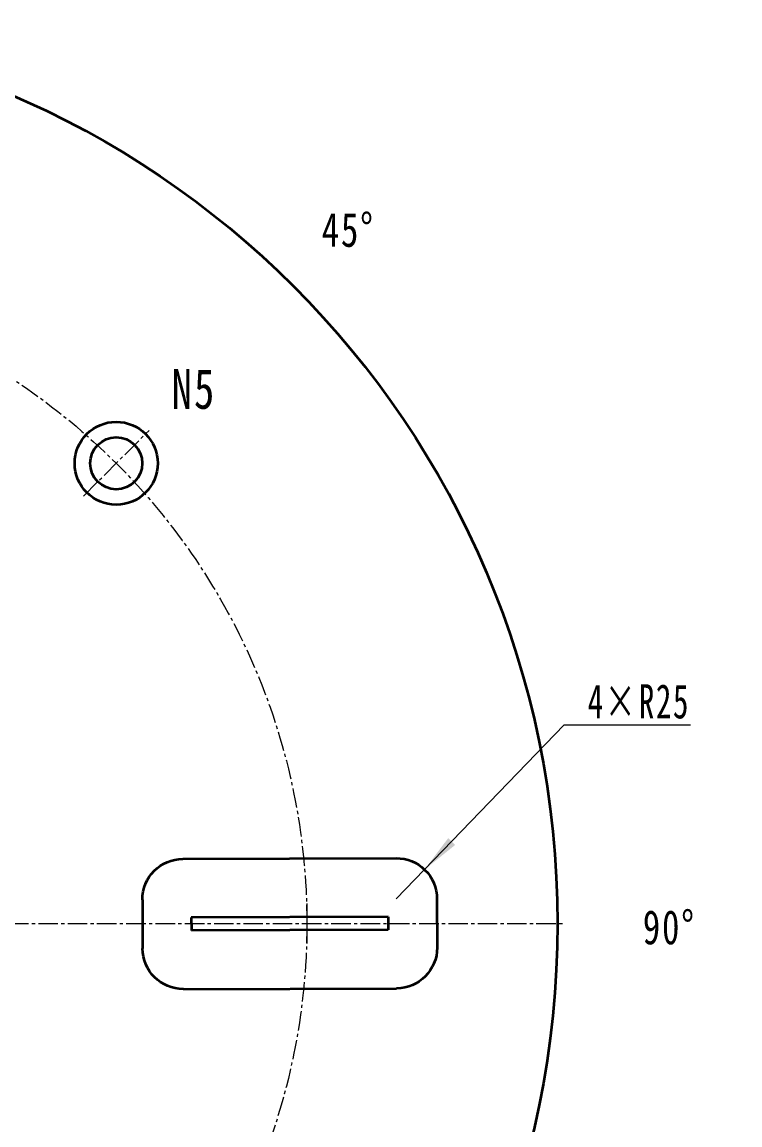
# Model space of a CAD drawing. Header units: millimetres. Extents: x -1782 to 1782, y -2523 to 2523.
# Drawn here: x -341 to 100, y -1724 to -1046 of the extents above; entities that cross this region are included whole.
import ezdxf

# ---------------------------------------------------------------- set-up
doc = ezdxf.new("R2010")
doc.units = ezdxf.units.MM
doc.linetypes.add('点画线', pattern=[18, 12, -2, 2, -2])
doc.layers.get('0').update_dxf_attribs({"lineweight": 35})
for name, color, linetype, lineweight in [('中心线层', 1, '点画线', 18), ('尺寸线层', 3, 'Continuous', 18), ('粗实线层', 7, 'Continuous', 35)]:
    doc.layers.add(name, color=color, linetype=linetype, lineweight=lineweight)
doc.styles.add('标准', font='', dxfattribs={"width": 0.667})
doc.styles.get('标准').set_extended_font_data('宋体')
doc.dimstyles.new('水平', dxfattribs={"dimscale": 6, "dimtxt": 3.5, "dimasz": 4, "dimexe": 2, "dimexo": 0, "dimtad": 1, "dimtih": 1, "dimtoh": 1, "dimdsep": 46, "dimtxsty": '标准', "dimblk": '_CAXARROW', "dimcen": 0, "dimdle": 6, "dimazin": 2, "dimtfac": 0.707107, "dimtdec": 3, "dimtmove": 2, "dimatfit": 3, "dimfxl": 1, "dimfrac": 2, "dimtolj": 1, "dimarcsym": 1})

# ---------------------------------------------------------------- blocks, each defined once
blk = doc.blocks.new('diaoer')
at = {"layer": '中心线层'}
blk.add_line((-101, 12.23), (-101, -12.23), dxfattribs=at)
at = {"layer": '粗实线层'}
for p, q in [((-25, 40), (-156, 40)), ((-181, 15), (-181, -15)), ((0, 15), (0, -15)), ((-151, 4), (-151, -4)), ((-151, 4), (-30, 4)), ((-30, 4), (-30, -4)), ((-151, -4), (-30, -4)), ((-25, -40), (-156, -40))]:
    blk.add_line(p, q, dxfattribs=at)
for centre, start, end in [((-156, 15), 90, 180), ((-25, 15), 0, 90), ((-156, -15), 180, 270), ((-25, -15), 270, 0)]:
    blk.add_arc(centre, 25, start, end, dxfattribs=at)
blk = doc.blocks.new('*X75')
at = {"layer": '尺寸线层', "linetype": 'Continuous'}
blk.add_hatch(color=0, dxfattribs=at).paths.add_polyline_path([(-93.91, -1567.01), (-75.08, -1551.84), (-79.39, -1547.67)], flags=0)
at = {"layer": '尺寸线层', "color": 0, "linetype": 'Continuous'}
for q in [(-111.28, -1584.99), (69.53, -1478.12)]:
    blk.add_line((-8.04, -1478.12), q, dxfattribs=at)
at = {"layer": '尺寸线层', "color": 0, "linetype": 'Continuous', "insert": (37.75, -1463.75), "char_height": 21, "width": 124.2945, "attachment_point": 5, "line_spacing_factor": 1.15057, "style": '标准'}
blk.add_mtext('\\T1.1;4×R25', dxfattribs=at)
blk = doc.blocks.new('_CAXARROW')
blk.add_hatch(color=0).paths.add_polyline_path([(0, 0), (-1, 0.125), (-1, -0.125)], flags=0)

msp = doc.modelspace()

# ---------------------------------------------------------------- linework, layer by layer
for centre, radius in [((-566.233, -1600.17), 554), ((-283.39, -1317.328), 25.5), ((-283.39, -1317.328), 16)]:
    msp.add_circle(centre, radius)
at = {"layer": '中心线层'}
for p, q in [((-303.543, -1337.48), (-263.238, -1297.175)), ((-1123.233, -1600.17), (-9.233, -1600.17))]:
    msp.add_line(p, q, dxfattribs=at)
msp.add_circle((-566.233, -1600.17), 400, dxfattribs=at)

# ---------------------------------------------------------------- block references
at = {"layer": '中心线层', "xscale": -1, "rotation": 0.183860219278569}
msp.add_blockref('diaoer', (-267.233, -1600.495), dxfattribs=at)

# ---------------------------------------------------------------- texts
at = {"layer": '尺寸线层', "attachment_point": 1, "line_spacing_factor": 1.15057, "style": '标准'}
for s, insert, char_height, width in [('\\T1.1;{\\W0.75;45%%D}', (-157.097, -1163.274), 21, 55.18549), ('\\T1.1;{\\W0.75;N5}', (-249.357, -1259.359), 24.5, 83.34522), ('\\T1.1;{\\W0.75;90%%D}', (40.21, -1591.907), 21, 55.18549)]:
    msp.add_mtext(s, dxfattribs=dict(at, insert=insert, char_height=char_height, width=width))

# ---------------------------------------------------------------- dimensions: what is measured, and where the dimension line sits
at = {"layer": '尺寸线层'}
dim = msp.add_radius_dim(center=(-111.282, -1584.994), mpoint=(-93.912, -1567.013), dimstyle='水平', override={"dimpost": '4×R<>', "dimsah": 1, "dimtfac": 1, "dimtfill": 1, "dimtzin": 8}, dxfattribs=at)
dim.commit()
dim.dimension.update_dxf_attribs({"geometry": '*X75', "text_midpoint": (37.75, -1466.127), "dimtype": 164})

doc.saveas('drawing.dxf')
